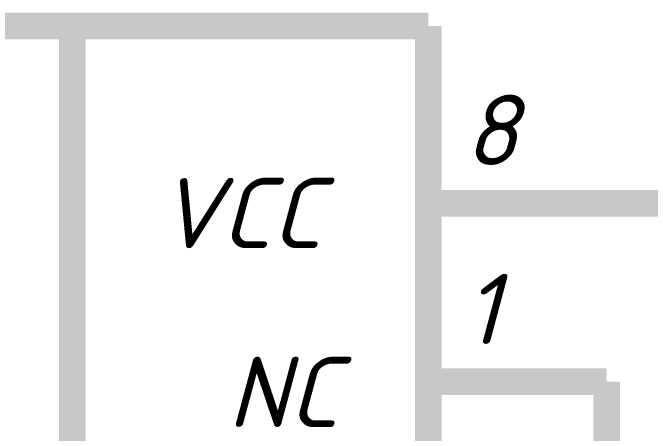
# Model space of a CAD drawing. Header units: inches. Extents: x 0 to 841, y 0 to 594.
# Drawn here: x 478.34 to 496.24, y 226.04 to 237.86 of the extents above; entities that cross this region are included whole.
import ezdxf

# ---------------------------------------------------------------- set-up
doc = ezdxf.new("R2010")
doc.units = ezdxf.units.IN
doc.layers.add('Sheet', color=255, linetype='Continuous')
doc.styles.get("Standard").update_dxf_attribs({"font": 'isocpeui.ttf'})

msp = doc.modelspace()

# ---------------------------------------------------------------- linework, layer by layer
at = {"layer": 'Sheet'}
for points in [[(490.007, 237.483, 0.749, 0.749, 0), (460.003, 237.483, 0.749, 0.749, 0)], [(480.013, 237.483, 0.749, 0.749, 0), (480.013, 207.5, 0.749, 0.749, 0)], [(490.007, 207.5, 0.749, 0.749, 0), (490.007, 237.483, 0.749, 0.749, 0)], [(490.007, 232.497, 0.749, 0.749, 0), (495.015, 232.497, 0.749, 0.749, 0)], [(495.015, 232.497, 0.749, 0.749, 0), (505.009, 232.497, 0.749, 0.749, 0)], [(490.007, 232.497, 0.3, 0.3, 0), (495.015, 232.497, 0.3, 0.3, 0)], [(490.007, 227.489, 0.749, 0.749, 0), (495.015, 227.489, 0.749, 0.749, 0)], [(495.015, 212.486, 0.749, 0.749, 0), (495.015, 217.495, 0.749, 0.749, 0), (495.015, 222.48, 0.749, 0.749, 0), (495.015, 227.489, 0.749, 0.749, 0)], [(490.007, 227.489, 0.3, 0.3, 0), (495.015, 227.489, 0.3, 0.3, 0)]]:
    msp.add_lwpolyline(points, format="xyseb", dxfattribs=at)

# ---------------------------------------------------------------- texts
for s, height, p in [('8', 1.976, (491.018, 233.575)), ('VCC', 1.9764, (482.394, 231.24)), ('1', 1.976, (491.018, 228.544)), ('NC', 1.9764, (484.37, 226.209))]:
    msp.add_text(s, height=height, dxfattribs=at).set_placement(p)

doc.saveas('drawing.dxf')
